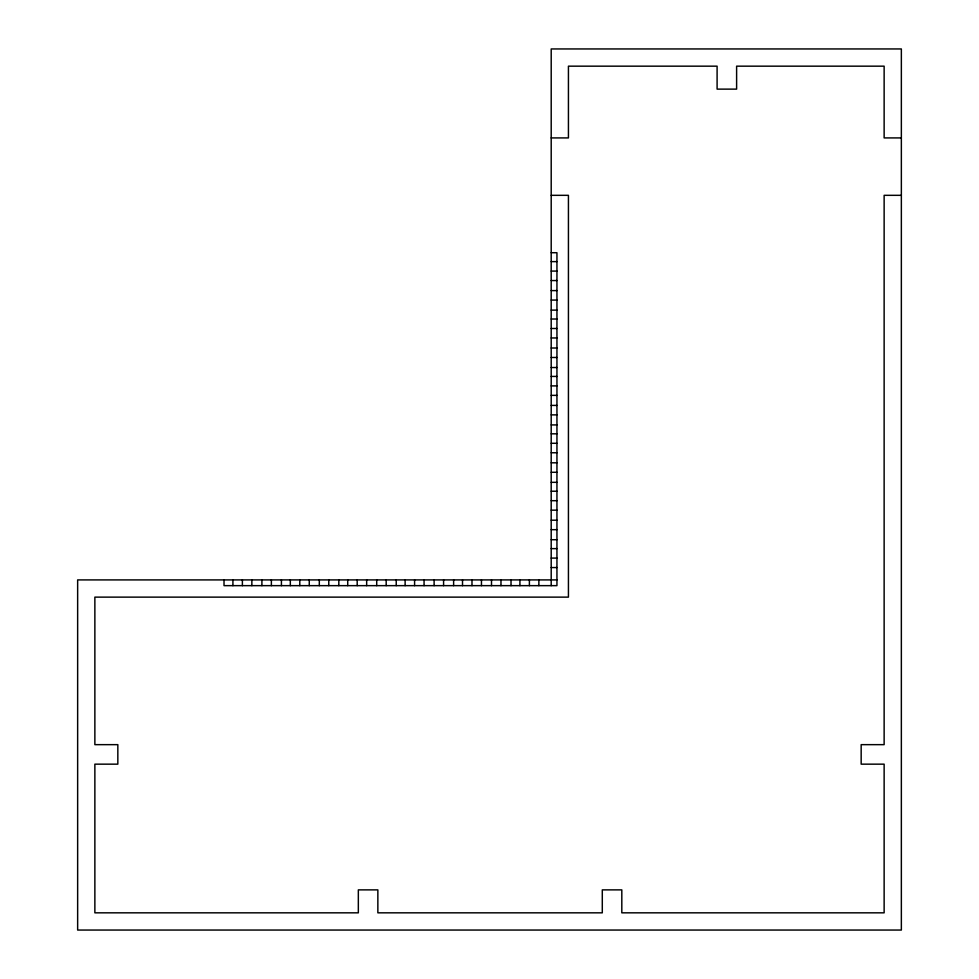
<?xml version="1.0" encoding="UTF-8"?>
<svg xmlns="http://www.w3.org/2000/svg" width="979" height="979" viewBox="0 0 979 979"><rect width="100%" height="100%" fill="white"/><g stroke="black" fill="none" stroke-linecap="round" stroke-linejoin="round"><path stroke-width="1.47" d="M551.201 137.917L568.432 137.917L568.432 66.168L717.093 66.168L717.093 89.126L736.612 89.126L736.612 66.168L884.135 66.168L884.135 137.917L901.353 137.917M551.201 195.323L568.432 195.323L568.432 597.129L94.865 597.129L94.865 744.652L117.835 744.652L117.835 764.158L94.865 764.158L94.865 912.832L358.338 912.832L358.338 889.874L377.857 889.874L377.857 912.832L602.293 912.832L602.293 889.874L621.812 889.874L621.812 912.832L884.135 912.832L884.135 764.158L861.165 764.158L861.165 744.652L884.135 744.652L884.135 195.323L901.353 195.323M551.201 252.717L556.941 252.717L556.941 585.65L224.02 585.65L224.02 579.911M551.201 261.626L556.941 261.626M551.201 271.085L556.941 271.085M551.201 280.557L556.941 280.557M551.201 290.604L556.941 290.604M551.201 300.076L556.941 300.076M551.201 310.123L556.941 310.123M551.201 319.019L556.941 319.019M551.201 328.491L556.941 328.491M551.201 337.963L556.941 337.963M551.201 348.01L556.941 348.01M551.201 357.482L556.941 357.482M551.201 367.529L556.941 367.529M551.201 376.425L556.941 376.425M551.201 385.897L556.941 385.897M551.201 395.357L556.941 395.357M551.201 405.404L556.941 405.404M551.201 414.876L556.941 414.876M551.201 424.923L556.941 424.923M551.201 433.819L556.941 433.819M551.201 443.291L556.941 443.291M551.201 452.763L556.941 452.763M551.201 462.81L556.941 462.81M551.201 472.282L556.941 472.282M551.201 482.329L556.941 482.329M551.201 491.225L556.941 491.225M551.201 500.697L556.941 500.697M551.201 510.169L556.941 510.169M551.201 520.204L556.941 520.204M551.201 529.676L556.941 529.676M551.201 539.723L556.941 539.723M551.201 548.619L556.941 548.619M551.201 558.091L556.941 558.091M551.201 567.563L556.941 567.563M556.941 579.911L77.647 579.911L77.647 930.05L901.353 930.05L901.353 48.95L551.201 48.95L551.201 585.65M538.866 579.911L538.866 585.65M529.394 579.911L529.394 585.65M519.922 579.911L519.922 585.65M511.026 579.911L511.026 585.65M500.979 579.911L500.979 585.65M491.507 579.911L491.507 585.65M481.46 579.911L481.46 585.65M471.988 579.911L471.988 585.65M462.516 579.911L462.516 585.65M453.62 579.911L453.62 585.65M443.585 579.911L443.585 585.65M434.113 579.911L434.113 585.65M424.066 579.911L424.066 585.65M414.594 579.911L414.594 585.65M405.122 579.911L405.122 585.65M396.226 579.911L396.226 585.65M386.179 579.911L386.179 585.65M376.707 579.911L376.707 585.65M366.66 579.911L366.66 585.65M357.188 579.911L357.188 585.65M347.716 579.911L347.716 585.65M338.82 579.911L338.82 585.65M328.773 579.911L328.773 585.65M319.313 579.911L319.313 585.65M309.266 579.911L309.266 585.65M299.794 579.911L299.794 585.65M290.322 579.911L290.322 585.65M281.426 579.911L281.426 585.65M271.379 579.911L271.379 585.65M261.907 579.911L261.907 585.65M251.86 579.911L251.86 585.65M242.388 579.911L242.388 585.65M232.916 579.911L232.916 585.65"/></g></svg>
